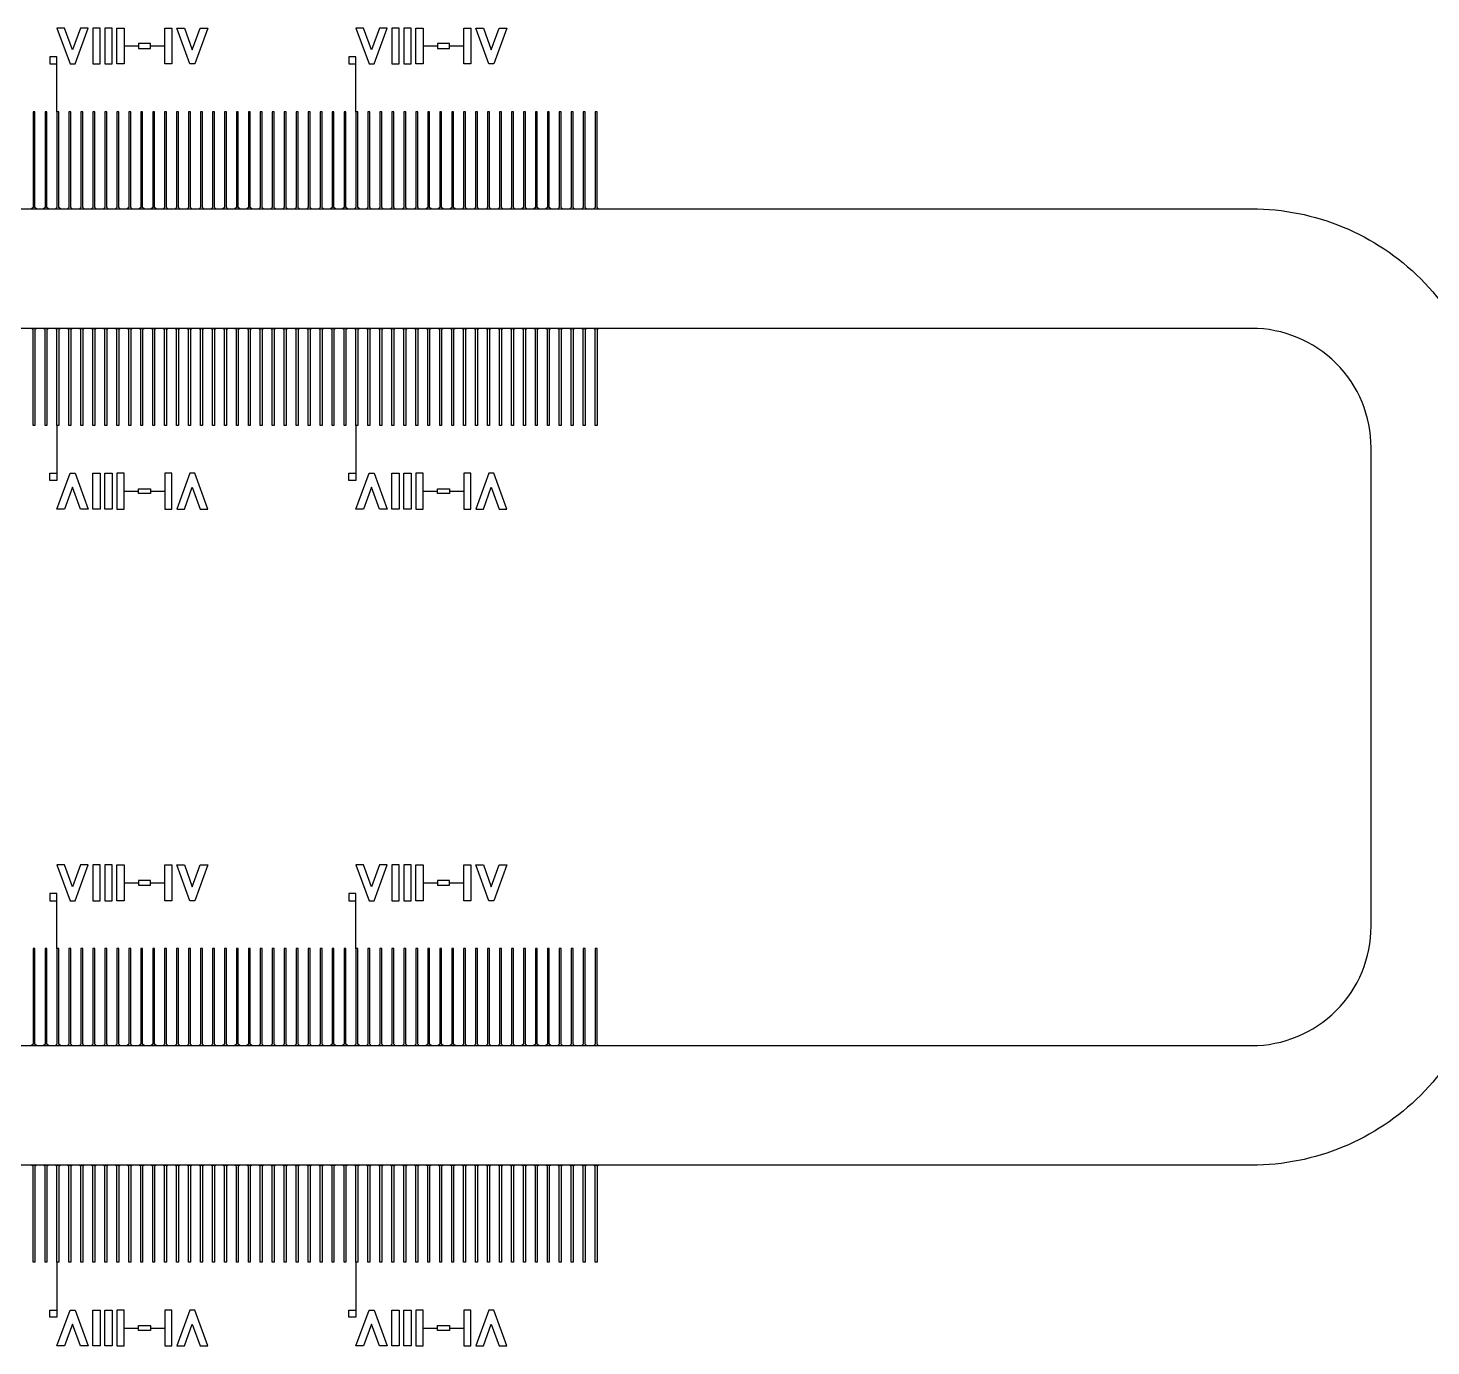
# Model space of a CAD drawing. Extents: x 135699 to 160699, y 112501 to 137501.
# Drawn here: x 149938 to 150524, y 130726 to 131277 of the extents above; entities that cross this region are included whole.
import ezdxf

# ---------------------------------------------------------------- set-up
doc = ezdxf.new("R2010")
doc.units = 13
doc.layers.add('0.8', color=30, linetype='Continuous')
doc.layers.add('Main', color=140, linetype='Continuous')
doc.layers.add('Write', color=7, linetype='Continuous', true_color=0x839eaa)

msp = doc.modelspace()

# ---------------------------------------------------------------- linework, layer by layer
for p, q in [((149977.73, 131269.41), (149983.73, 131269.41)), ((149988.73, 131269.41), (149994.73, 131269.41)), ((150102.73, 131269.41), (150108.73, 131269.41)), ((150113.73, 131269.41), (150119.73, 131269.41)), ((149949.68, 131241.91), (149949.68, 131261.91)), ((150074.68, 131241.91), (150074.68, 131261.91)), ((149949.68, 131110.71), (149949.68, 131090.71)), ((150074.68, 131110.71), (150074.68, 131090.71)), ((149977.73, 131083.21), (149983.73, 131083.21)), ((149988.73, 131083.21), (149994.73, 131083.21)), ((150102.73, 131083.21), (150108.73, 131083.21)), ((150113.73, 131083.21), (150119.73, 131083.21)), ((149977.73, 130919.41), (149983.73, 130919.41)), ((149988.73, 130919.41), (149994.73, 130919.41)), ((150102.73, 130919.41), (150108.73, 130919.41)), ((150113.73, 130919.41), (150119.73, 130919.41)), ((149949.68, 130891.91), (149949.68, 130911.91)), ((150074.68, 130891.91), (150074.68, 130911.91)), ((149949.68, 130760.71), (149949.68, 130740.71)), ((150074.68, 130760.71), (150074.68, 130740.71)), ((149977.73, 130733.21), (149983.73, 130733.21)), ((149988.73, 130733.21), (149994.73, 130733.21)), ((150102.73, 130733.21), (150108.73, 130733.21)), ((150113.73, 130733.21), (150119.73, 130733.21))]:
    msp.add_line(p, q)
at = {"layer": '0.8'}
for points in [[(149941.08, 131201.31), (149940.48, 131201.91), (149940.48, 131241.91), (149939.68, 131241.91), (149939.68, 131201.91), (149939.08, 131201.31)], [(149946.08, 131201.31), (149945.48, 131201.91), (149945.48, 131241.91), (149944.68, 131241.91), (149944.68, 131201.91), (149944.08, 131201.31)], [(149951.08, 131201.31), (149950.48, 131201.91), (149950.48, 131241.91), (149949.68, 131241.91), (149949.68, 131201.91), (149949.08, 131201.31)], [(149956.08, 131201.31), (149955.48, 131201.91), (149955.48, 131241.91), (149954.68, 131241.91), (149954.68, 131201.91), (149954.08, 131201.31)], [(149961.08, 131201.31), (149960.48, 131201.91), (149960.48, 131241.91), (149959.68, 131241.91), (149959.68, 131201.91), (149959.08, 131201.31)], [(149966.08, 131201.31), (149965.48, 131201.91), (149965.48, 131241.91), (149964.68, 131241.91), (149964.68, 131201.91), (149964.08, 131201.31)], [(149971.08, 131201.31), (149970.48, 131201.91), (149970.48, 131241.91), (149969.68, 131241.91), (149969.68, 131201.91), (149969.08, 131201.31)], [(149976.08, 131201.31), (149975.48, 131201.91), (149975.48, 131241.91), (149974.68, 131241.91), (149974.68, 131201.91), (149974.08, 131201.31)], [(149981.08, 131201.31), (149980.48, 131201.91), (149980.48, 131241.91), (149979.68, 131241.91), (149979.68, 131201.91), (149979.08, 131201.31)], [(149986.08, 131201.31), (149985.48, 131201.91), (149985.48, 131241.91), (149984.68, 131241.91), (149984.68, 131201.91), (149984.08, 131201.31)], [(149991.08, 131201.31), (149990.48, 131201.91), (149990.48, 131241.91), (149989.68, 131241.91), (149989.68, 131201.91), (149989.08, 131201.31)], [(149996.08, 131201.31), (149995.48, 131201.91), (149995.48, 131241.91), (149994.68, 131241.91), (149994.68, 131201.91), (149994.08, 131201.31)], [(150001.08, 131201.31), (150000.48, 131201.91), (150000.48, 131241.91), (149999.68, 131241.91), (149999.68, 131201.91), (149999.08, 131201.31)], [(150006.08, 131201.31), (150005.48, 131201.91), (150005.48, 131241.91), (150004.68, 131241.91), (150004.68, 131201.91), (150004.08, 131201.31)], [(150011.08, 131201.31), (150010.48, 131201.91), (150010.48, 131241.91), (150009.68, 131241.91), (150009.68, 131201.91), (150009.08, 131201.31)], [(150016.08, 131201.31), (150015.48, 131201.91), (150015.48, 131241.91), (150014.68, 131241.91), (150014.68, 131201.91), (150014.08, 131201.31)], [(150021.08, 131201.31), (150020.48, 131201.91), (150020.48, 131241.91), (150019.68, 131241.91), (150019.68, 131201.91), (150019.08, 131201.31)], [(150026.08, 131201.31), (150025.48, 131201.91), (150025.48, 131241.91), (150024.68, 131241.91), (150024.68, 131201.91), (150024.08, 131201.31)], [(150031.08, 131201.31), (150030.48, 131201.91), (150030.48, 131241.91), (150029.68, 131241.91), (150029.68, 131201.91), (150029.08, 131201.31)], [(150036.08, 131201.31), (150035.48, 131201.91), (150035.48, 131241.91), (150034.68, 131241.91), (150034.68, 131201.91), (150034.08, 131201.31)], [(150041.08, 131201.31), (150040.48, 131201.91), (150040.48, 131241.91), (150039.68, 131241.91), (150039.68, 131201.91), (150039.08, 131201.31)], [(150046.08, 131201.31), (150045.48, 131201.91), (150045.48, 131241.91), (150044.68, 131241.91), (150044.68, 131201.91), (150044.08, 131201.31)], [(150051.08, 131201.31), (150050.48, 131201.91), (150050.48, 131241.91), (150049.68, 131241.91), (150049.68, 131201.91), (150049.08, 131201.31)], [(150056.08, 131201.31), (150055.48, 131201.91), (150055.48, 131241.91), (150054.68, 131241.91), (150054.68, 131201.91), (150054.08, 131201.31)], [(150061.08, 131201.31), (150060.48, 131201.91), (150060.48, 131241.91), (150059.68, 131241.91), (150059.68, 131201.91), (150059.08, 131201.31)], [(150066.08, 131201.31), (150065.48, 131201.91), (150065.48, 131241.91), (150064.68, 131241.91), (150064.68, 131201.91), (150064.08, 131201.31)], [(150071.08, 131201.31), (150070.48, 131201.91), (150070.48, 131241.91), (150069.68, 131241.91), (150069.68, 131201.91), (150069.08, 131201.31)], [(150076.08, 131201.31), (150075.48, 131201.91), (150075.48, 131241.91), (150074.68, 131241.91), (150074.68, 131201.91), (150074.08, 131201.31)], [(150081.08, 131201.31), (150080.48, 131201.91), (150080.48, 131241.91), (150079.68, 131241.91), (150079.68, 131201.91), (150079.08, 131201.31)], [(150086.08, 131201.31), (150085.48, 131201.91), (150085.48, 131241.91), (150084.68, 131241.91), (150084.68, 131201.91), (150084.08, 131201.31)], [(150091.08, 131201.31), (150090.48, 131201.91), (150090.48, 131241.91), (150089.68, 131241.91), (150089.68, 131201.91), (150089.08, 131201.31)], [(150096.08, 131201.31), (150095.48, 131201.91), (150095.48, 131241.91), (150094.68, 131241.91), (150094.68, 131201.91), (150094.08, 131201.31)], [(150101.08, 131201.31), (150100.48, 131201.91), (150100.48, 131241.91), (150099.68, 131241.91), (150099.68, 131201.91), (150099.08, 131201.31)], [(150106.08, 131201.31), (150105.48, 131201.91), (150105.48, 131241.91), (150104.68, 131241.91), (150104.68, 131201.91), (150104.08, 131201.31)], [(150111.08, 131201.31), (150110.48, 131201.91), (150110.48, 131241.91), (150109.68, 131241.91), (150109.68, 131201.91), (150109.08, 131201.31)], [(150116.08, 131201.31), (150115.48, 131201.91), (150115.48, 131241.91), (150114.68, 131241.91), (150114.68, 131201.91), (150114.08, 131201.31)], [(150121.08, 131201.31), (150120.48, 131201.91), (150120.48, 131241.91), (150119.68, 131241.91), (150119.68, 131201.91), (150119.08, 131201.31)], [(150126.08, 131201.31), (150125.48, 131201.91), (150125.48, 131241.91), (150124.68, 131241.91), (150124.68, 131201.91), (150124.08, 131201.31)], [(150131.08, 131201.31), (150130.48, 131201.91), (150130.48, 131241.91), (150129.68, 131241.91), (150129.68, 131201.91), (150129.08, 131201.31)], [(150136.08, 131201.31), (150135.48, 131201.91), (150135.48, 131241.91), (150134.68, 131241.91), (150134.68, 131201.91), (150134.08, 131201.31)], [(150141.08, 131201.31), (150140.48, 131201.91), (150140.48, 131241.91), (150139.68, 131241.91), (150139.68, 131201.91), (150139.08, 131201.31)], [(150146.08, 131201.31), (150145.48, 131201.91), (150145.48, 131241.91), (150144.68, 131241.91), (150144.68, 131201.91), (150144.08, 131201.31)], [(150151.08, 131201.31), (150150.48, 131201.91), (150150.48, 131241.91), (150149.68, 131241.91), (150149.68, 131201.91), (150149.08, 131201.31)], [(150156.08, 131201.31), (150155.48, 131201.91), (150155.48, 131241.91), (150154.68, 131241.91), (150154.68, 131201.91), (150154.08, 131201.31)], [(150161.08, 131201.31), (150160.48, 131201.91), (150160.48, 131241.91), (150159.68, 131241.91), (150159.68, 131201.91), (150159.08, 131201.31)], [(150166.08, 131201.31), (150165.48, 131201.91), (150165.48, 131241.91), (150164.68, 131241.91), (150164.68, 131201.91), (150164.08, 131201.31)], [(150171.08, 131201.31), (150170.48, 131201.91), (150170.48, 131241.91), (150169.68, 131241.91), (150169.68, 131201.91), (150169.08, 131201.31)], [(150176.08, 131201.31), (150175.48, 131201.91), (150175.48, 131241.91), (150174.68, 131241.91), (150174.68, 131201.91), (150174.08, 131201.31)], [(149941.08, 131151.31), (149940.48, 131150.71), (149940.48, 131110.71), (149939.68, 131110.71), (149939.68, 131150.71), (149939.08, 131151.31)], [(149946.08, 131151.31), (149945.48, 131150.71), (149945.48, 131110.71), (149944.68, 131110.71), (149944.68, 131150.71), (149944.08, 131151.31)], [(149951.08, 131151.31), (149950.48, 131150.71), (149950.48, 131110.71), (149949.68, 131110.71), (149949.68, 131150.71), (149949.08, 131151.31)], [(149956.08, 131151.31), (149955.48, 131150.71), (149955.48, 131110.71), (149954.68, 131110.71), (149954.68, 131150.71), (149954.08, 131151.31)], [(149961.08, 131151.31), (149960.48, 131150.71), (149960.48, 131110.71), (149959.68, 131110.71), (149959.68, 131150.71), (149959.08, 131151.31)], [(149966.08, 131151.31), (149965.48, 131150.71), (149965.48, 131110.71), (149964.68, 131110.71), (149964.68, 131150.71), (149964.08, 131151.31)], [(149971.08, 131151.31), (149970.48, 131150.71), (149970.48, 131110.71), (149969.68, 131110.71), (149969.68, 131150.71), (149969.08, 131151.31)], [(149976.08, 131151.31), (149975.48, 131150.71), (149975.48, 131110.71), (149974.68, 131110.71), (149974.68, 131150.71), (149974.08, 131151.31)], [(149981.08, 131151.31), (149980.48, 131150.71), (149980.48, 131110.71), (149979.68, 131110.71), (149979.68, 131150.71), (149979.08, 131151.31)], [(149986.08, 131151.31), (149985.48, 131150.71), (149985.48, 131110.71), (149984.68, 131110.71), (149984.68, 131150.71), (149984.08, 131151.31)], [(149991.08, 131151.31), (149990.48, 131150.71), (149990.48, 131110.71), (149989.68, 131110.71), (149989.68, 131150.71), (149989.08, 131151.31)], [(149996.08, 131151.31), (149995.48, 131150.71), (149995.48, 131110.71), (149994.68, 131110.71), (149994.68, 131150.71), (149994.08, 131151.31)], [(150001.08, 131151.31), (150000.48, 131150.71), (150000.48, 131110.71), (149999.68, 131110.71), (149999.68, 131150.71), (149999.08, 131151.31)], [(150006.08, 131151.31), (150005.48, 131150.71), (150005.48, 131110.71), (150004.68, 131110.71), (150004.68, 131150.71), (150004.08, 131151.31)], [(150011.08, 131151.31), (150010.48, 131150.71), (150010.48, 131110.71), (150009.68, 131110.71), (150009.68, 131150.71), (150009.08, 131151.31)], [(150016.08, 131151.31), (150015.48, 131150.71), (150015.48, 131110.71), (150014.68, 131110.71), (150014.68, 131150.71), (150014.08, 131151.31)], [(150021.08, 131151.31), (150020.48, 131150.71), (150020.48, 131110.71), (150019.68, 131110.71), (150019.68, 131150.71), (150019.08, 131151.31)], [(150026.08, 131151.31), (150025.48, 131150.71), (150025.48, 131110.71), (150024.68, 131110.71), (150024.68, 131150.71), (150024.08, 131151.31)], [(150031.08, 131151.31), (150030.48, 131150.71), (150030.48, 131110.71), (150029.68, 131110.71), (150029.68, 131150.71), (150029.08, 131151.31)], [(150036.08, 131151.31), (150035.48, 131150.71), (150035.48, 131110.71), (150034.68, 131110.71), (150034.68, 131150.71), (150034.08, 131151.31)], [(150041.08, 131151.31), (150040.48, 131150.71), (150040.48, 131110.71), (150039.68, 131110.71), (150039.68, 131150.71), (150039.08, 131151.31)], [(150046.08, 131151.31), (150045.48, 131150.71), (150045.48, 131110.71), (150044.68, 131110.71), (150044.68, 131150.71), (150044.08, 131151.31)], [(150051.08, 131151.31), (150050.48, 131150.71), (150050.48, 131110.71), (150049.68, 131110.71), (150049.68, 131150.71), (150049.08, 131151.31)], [(150056.08, 131151.31), (150055.48, 131150.71), (150055.48, 131110.71), (150054.68, 131110.71), (150054.68, 131150.71), (150054.08, 131151.31)], [(150061.08, 131151.31), (150060.48, 131150.71), (150060.48, 131110.71), (150059.68, 131110.71), (150059.68, 131150.71), (150059.08, 131151.31)], [(150066.08, 131151.31), (150065.48, 131150.71), (150065.48, 131110.71), (150064.68, 131110.71), (150064.68, 131150.71), (150064.08, 131151.31)], [(150071.08, 131151.31), (150070.48, 131150.71), (150070.48, 131110.71), (150069.68, 131110.71), (150069.68, 131150.71), (150069.08, 131151.31)], [(150076.08, 131151.31), (150075.48, 131150.71), (150075.48, 131110.71), (150074.68, 131110.71), (150074.68, 131150.71), (150074.08, 131151.31)], [(150081.08, 131151.31), (150080.48, 131150.71), (150080.48, 131110.71), (150079.68, 131110.71), (150079.68, 131150.71), (150079.08, 131151.31)], [(150086.08, 131151.31), (150085.48, 131150.71), (150085.48, 131110.71), (150084.68, 131110.71), (150084.68, 131150.71), (150084.08, 131151.31)], [(150091.08, 131151.31), (150090.48, 131150.71), (150090.48, 131110.71), (150089.68, 131110.71), (150089.68, 131150.71), (150089.08, 131151.31)], [(150096.08, 131151.31), (150095.48, 131150.71), (150095.48, 131110.71), (150094.68, 131110.71), (150094.68, 131150.71), (150094.08, 131151.31)], [(150101.08, 131151.31), (150100.48, 131150.71), (150100.48, 131110.71), (150099.68, 131110.71), (150099.68, 131150.71), (150099.08, 131151.31)], [(150106.08, 131151.31), (150105.48, 131150.71), (150105.48, 131110.71), (150104.68, 131110.71), (150104.68, 131150.71), (150104.08, 131151.31)], [(150111.08, 131151.31), (150110.48, 131150.71), (150110.48, 131110.71), (150109.68, 131110.71), (150109.68, 131150.71), (150109.08, 131151.31)], [(150116.08, 131151.31), (150115.48, 131150.71), (150115.48, 131110.71), (150114.68, 131110.71), (150114.68, 131150.71), (150114.08, 131151.31)], [(150121.08, 131151.31), (150120.48, 131150.71), (150120.48, 131110.71), (150119.68, 131110.71), (150119.68, 131150.71), (150119.08, 131151.31)], [(150126.08, 131151.31), (150125.48, 131150.71), (150125.48, 131110.71), (150124.68, 131110.71), (150124.68, 131150.71), (150124.08, 131151.31)], [(150131.08, 131151.31), (150130.48, 131150.71), (150130.48, 131110.71), (150129.68, 131110.71), (150129.68, 131150.71), (150129.08, 131151.31)], [(150136.08, 131151.31), (150135.48, 131150.71), (150135.48, 131110.71), (150134.68, 131110.71), (150134.68, 131150.71), (150134.08, 131151.31)], [(150141.08, 131151.31), (150140.48, 131150.71), (150140.48, 131110.71), (150139.68, 131110.71), (150139.68, 131150.71), (150139.08, 131151.31)], [(150146.08, 131151.31), (150145.48, 131150.71), (150145.48, 131110.71), (150144.68, 131110.71), (150144.68, 131150.71), (150144.08, 131151.31)], [(150151.08, 131151.31), (150150.48, 131150.71), (150150.48, 131110.71), (150149.68, 131110.71), (150149.68, 131150.71), (150149.08, 131151.31)], [(150156.08, 131151.31), (150155.48, 131150.71), (150155.48, 131110.71), (150154.68, 131110.71), (150154.68, 131150.71), (150154.08, 131151.31)], [(150161.08, 131151.31), (150160.48, 131150.71), (150160.48, 131110.71), (150159.68, 131110.71), (150159.68, 131150.71), (150159.08, 131151.31)], [(150166.08, 131151.31), (150165.48, 131150.71), (150165.48, 131110.71), (150164.68, 131110.71), (150164.68, 131150.71), (150164.08, 131151.31)], [(150171.08, 131151.31), (150170.48, 131150.71), (150170.48, 131110.71), (150169.68, 131110.71), (150169.68, 131150.71), (150169.08, 131151.31)], [(150176.08, 131151.31), (150175.48, 131150.71), (150175.48, 131110.71), (150174.68, 131110.71), (150174.68, 131150.71), (150174.08, 131151.31)], [(149941.08, 130851.31), (149940.48, 130851.91), (149940.48, 130891.91), (149939.68, 130891.91), (149939.68, 130851.91), (149939.08, 130851.31)], [(149946.08, 130851.31), (149945.48, 130851.91), (149945.48, 130891.91), (149944.68, 130891.91), (149944.68, 130851.91), (149944.08, 130851.31)], [(149951.08, 130851.31), (149950.48, 130851.91), (149950.48, 130891.91), (149949.68, 130891.91), (149949.68, 130851.91), (149949.08, 130851.31)], [(149956.08, 130851.31), (149955.48, 130851.91), (149955.48, 130891.91), (149954.68, 130891.91), (149954.68, 130851.91), (149954.08, 130851.31)], [(149961.08, 130851.31), (149960.48, 130851.91), (149960.48, 130891.91), (149959.68, 130891.91), (149959.68, 130851.91), (149959.08, 130851.31)], [(149966.08, 130851.31), (149965.48, 130851.91), (149965.48, 130891.91), (149964.68, 130891.91), (149964.68, 130851.91), (149964.08, 130851.31)], [(149971.08, 130851.31), (149970.48, 130851.91), (149970.48, 130891.91), (149969.68, 130891.91), (149969.68, 130851.91), (149969.08, 130851.31)], [(149976.08, 130851.31), (149975.48, 130851.91), (149975.48, 130891.91), (149974.68, 130891.91), (149974.68, 130851.91), (149974.08, 130851.31)], [(149981.08, 130851.31), (149980.48, 130851.91), (149980.48, 130891.91), (149979.68, 130891.91), (149979.68, 130851.91), (149979.08, 130851.31)], [(149986.08, 130851.31), (149985.48, 130851.91), (149985.48, 130891.91), (149984.68, 130891.91), (149984.68, 130851.91), (149984.08, 130851.31)], [(149991.08, 130851.31), (149990.48, 130851.91), (149990.48, 130891.91), (149989.68, 130891.91), (149989.68, 130851.91), (149989.08, 130851.31)], [(149996.08, 130851.31), (149995.48, 130851.91), (149995.48, 130891.91), (149994.68, 130891.91), (149994.68, 130851.91), (149994.08, 130851.31)], [(150001.08, 130851.31), (150000.48, 130851.91), (150000.48, 130891.91), (149999.68, 130891.91), (149999.68, 130851.91), (149999.08, 130851.31)], [(150006.08, 130851.31), (150005.48, 130851.91), (150005.48, 130891.91), (150004.68, 130891.91), (150004.68, 130851.91), (150004.08, 130851.31)], [(150011.08, 130851.31), (150010.48, 130851.91), (150010.48, 130891.91), (150009.68, 130891.91), (150009.68, 130851.91), (150009.08, 130851.31)], [(150016.08, 130851.31), (150015.48, 130851.91), (150015.48, 130891.91), (150014.68, 130891.91), (150014.68, 130851.91), (150014.08, 130851.31)], [(150021.08, 130851.31), (150020.48, 130851.91), (150020.48, 130891.91), (150019.68, 130891.91), (150019.68, 130851.91), (150019.08, 130851.31)], [(150026.08, 130851.31), (150025.48, 130851.91), (150025.48, 130891.91), (150024.68, 130891.91), (150024.68, 130851.91), (150024.08, 130851.31)], [(150031.08, 130851.31), (150030.48, 130851.91), (150030.48, 130891.91), (150029.68, 130891.91), (150029.68, 130851.91), (150029.08, 130851.31)], [(150036.08, 130851.31), (150035.48, 130851.91), (150035.48, 130891.91), (150034.68, 130891.91), (150034.68, 130851.91), (150034.08, 130851.31)], [(150041.08, 130851.31), (150040.48, 130851.91), (150040.48, 130891.91), (150039.68, 130891.91), (150039.68, 130851.91), (150039.08, 130851.31)], [(150046.08, 130851.31), (150045.48, 130851.91), (150045.48, 130891.91), (150044.68, 130891.91), (150044.68, 130851.91), (150044.08, 130851.31)], [(150051.08, 130851.31), (150050.48, 130851.91), (150050.48, 130891.91), (150049.68, 130891.91), (150049.68, 130851.91), (150049.08, 130851.31)], [(150056.08, 130851.31), (150055.48, 130851.91), (150055.48, 130891.91), (150054.68, 130891.91), (150054.68, 130851.91), (150054.08, 130851.31)], [(150061.08, 130851.31), (150060.48, 130851.91), (150060.48, 130891.91), (150059.68, 130891.91), (150059.68, 130851.91), (150059.08, 130851.31)], [(150066.08, 130851.31), (150065.48, 130851.91), (150065.48, 130891.91), (150064.68, 130891.91), (150064.68, 130851.91), (150064.08, 130851.31)], [(150071.08, 130851.31), (150070.48, 130851.91), (150070.48, 130891.91), (150069.68, 130891.91), (150069.68, 130851.91), (150069.08, 130851.31)], [(150076.08, 130851.31), (150075.48, 130851.91), (150075.48, 130891.91), (150074.68, 130891.91), (150074.68, 130851.91), (150074.08, 130851.31)], [(150081.08, 130851.31), (150080.48, 130851.91), (150080.48, 130891.91), (150079.68, 130891.91), (150079.68, 130851.91), (150079.08, 130851.31)], [(150086.08, 130851.31), (150085.48, 130851.91), (150085.48, 130891.91), (150084.68, 130891.91), (150084.68, 130851.91), (150084.08, 130851.31)], [(150091.08, 130851.31), (150090.48, 130851.91), (150090.48, 130891.91), (150089.68, 130891.91), (150089.68, 130851.91), (150089.08, 130851.31)], [(150096.08, 130851.31), (150095.48, 130851.91), (150095.48, 130891.91), (150094.68, 130891.91), (150094.68, 130851.91), (150094.08, 130851.31)], [(150101.08, 130851.31), (150100.48, 130851.91), (150100.48, 130891.91), (150099.68, 130891.91), (150099.68, 130851.91), (150099.08, 130851.31)], [(150106.08, 130851.31), (150105.48, 130851.91), (150105.48, 130891.91), (150104.68, 130891.91), (150104.68, 130851.91), (150104.08, 130851.31)], [(150111.08, 130851.31), (150110.48, 130851.91), (150110.48, 130891.91), (150109.68, 130891.91), (150109.68, 130851.91), (150109.08, 130851.31)], [(150116.08, 130851.31), (150115.48, 130851.91), (150115.48, 130891.91), (150114.68, 130891.91), (150114.68, 130851.91), (150114.08, 130851.31)], [(150121.08, 130851.31), (150120.48, 130851.91), (150120.48, 130891.91), (150119.68, 130891.91), (150119.68, 130851.91), (150119.08, 130851.31)], [(150126.08, 130851.31), (150125.48, 130851.91), (150125.48, 130891.91), (150124.68, 130891.91), (150124.68, 130851.91), (150124.08, 130851.31)], [(150131.08, 130851.31), (150130.48, 130851.91), (150130.48, 130891.91), (150129.68, 130891.91), (150129.68, 130851.91), (150129.08, 130851.31)], [(150136.08, 130851.31), (150135.48, 130851.91), (150135.48, 130891.91), (150134.68, 130891.91), (150134.68, 130851.91), (150134.08, 130851.31)], [(150141.08, 130851.31), (150140.48, 130851.91), (150140.48, 130891.91), (150139.68, 130891.91), (150139.68, 130851.91), (150139.08, 130851.31)], [(150146.08, 130851.31), (150145.48, 130851.91), (150145.48, 130891.91), (150144.68, 130891.91), (150144.68, 130851.91), (150144.08, 130851.31)], [(150151.08, 130851.31), (150150.48, 130851.91), (150150.48, 130891.91), (150149.68, 130891.91), (150149.68, 130851.91), (150149.08, 130851.31)], [(150156.08, 130851.31), (150155.48, 130851.91), (150155.48, 130891.91), (150154.68, 130891.91), (150154.68, 130851.91), (150154.08, 130851.31)], [(150161.08, 130851.31), (150160.48, 130851.91), (150160.48, 130891.91), (150159.68, 130891.91), (150159.68, 130851.91), (150159.08, 130851.31)], [(150166.08, 130851.31), (150165.48, 130851.91), (150165.48, 130891.91), (150164.68, 130891.91), (150164.68, 130851.91), (150164.08, 130851.31)], [(150171.08, 130851.31), (150170.48, 130851.91), (150170.48, 130891.91), (150169.68, 130891.91), (150169.68, 130851.91), (150169.08, 130851.31)], [(150176.08, 130851.31), (150175.48, 130851.91), (150175.48, 130891.91), (150174.68, 130891.91), (150174.68, 130851.91), (150174.08, 130851.31)], [(149941.08, 130801.31), (149940.48, 130800.71), (149940.48, 130760.71), (149939.68, 130760.71), (149939.68, 130800.71), (149939.08, 130801.31)], [(149946.08, 130801.31), (149945.48, 130800.71), (149945.48, 130760.71), (149944.68, 130760.71), (149944.68, 130800.71), (149944.08, 130801.31)], [(149951.08, 130801.31), (149950.48, 130800.71), (149950.48, 130760.71), (149949.68, 130760.71), (149949.68, 130800.71), (149949.08, 130801.31)], [(149956.08, 130801.31), (149955.48, 130800.71), (149955.48, 130760.71), (149954.68, 130760.71), (149954.68, 130800.71), (149954.08, 130801.31)], [(149961.08, 130801.31), (149960.48, 130800.71), (149960.48, 130760.71), (149959.68, 130760.71), (149959.68, 130800.71), (149959.08, 130801.31)], [(149966.08, 130801.31), (149965.48, 130800.71), (149965.48, 130760.71), (149964.68, 130760.71), (149964.68, 130800.71), (149964.08, 130801.31)], [(149971.08, 130801.31), (149970.48, 130800.71), (149970.48, 130760.71), (149969.68, 130760.71), (149969.68, 130800.71), (149969.08, 130801.31)], [(149976.08, 130801.31), (149975.48, 130800.71), (149975.48, 130760.71), (149974.68, 130760.71), (149974.68, 130800.71), (149974.08, 130801.31)], [(149981.08, 130801.31), (149980.48, 130800.71), (149980.48, 130760.71), (149979.68, 130760.71), (149979.68, 130800.71), (149979.08, 130801.31)], [(149986.08, 130801.31), (149985.48, 130800.71), (149985.48, 130760.71), (149984.68, 130760.71), (149984.68, 130800.71), (149984.08, 130801.31)], [(149991.08, 130801.31), (149990.48, 130800.71), (149990.48, 130760.71), (149989.68, 130760.71), (149989.68, 130800.71), (149989.08, 130801.31)], [(149996.08, 130801.31), (149995.48, 130800.71), (149995.48, 130760.71), (149994.68, 130760.71), (149994.68, 130800.71), (149994.08, 130801.31)], [(150001.08, 130801.31), (150000.48, 130800.71), (150000.48, 130760.71), (149999.68, 130760.71), (149999.68, 130800.71), (149999.08, 130801.31)], [(150006.08, 130801.31), (150005.48, 130800.71), (150005.48, 130760.71), (150004.68, 130760.71), (150004.68, 130800.71), (150004.08, 130801.31)], [(150011.08, 130801.31), (150010.48, 130800.71), (150010.48, 130760.71), (150009.68, 130760.71), (150009.68, 130800.71), (150009.08, 130801.31)], [(150016.08, 130801.31), (150015.48, 130800.71), (150015.48, 130760.71), (150014.68, 130760.71), (150014.68, 130800.71), (150014.08, 130801.31)], [(150021.08, 130801.31), (150020.48, 130800.71), (150020.48, 130760.71), (150019.68, 130760.71), (150019.68, 130800.71), (150019.08, 130801.31)], [(150026.08, 130801.31), (150025.48, 130800.71), (150025.48, 130760.71), (150024.68, 130760.71), (150024.68, 130800.71), (150024.08, 130801.31)], [(150031.08, 130801.31), (150030.48, 130800.71), (150030.48, 130760.71), (150029.68, 130760.71), (150029.68, 130800.71), (150029.08, 130801.31)], [(150036.08, 130801.31), (150035.48, 130800.71), (150035.48, 130760.71), (150034.68, 130760.71), (150034.68, 130800.71), (150034.08, 130801.31)], [(150041.08, 130801.31), (150040.48, 130800.71), (150040.48, 130760.71), (150039.68, 130760.71), (150039.68, 130800.71), (150039.08, 130801.31)], [(150046.08, 130801.31), (150045.48, 130800.71), (150045.48, 130760.71), (150044.68, 130760.71), (150044.68, 130800.71), (150044.08, 130801.31)], [(150051.08, 130801.31), (150050.48, 130800.71), (150050.48, 130760.71), (150049.68, 130760.71), (150049.68, 130800.71), (150049.08, 130801.31)], [(150056.08, 130801.31), (150055.48, 130800.71), (150055.48, 130760.71), (150054.68, 130760.71), (150054.68, 130800.71), (150054.08, 130801.31)], [(150061.08, 130801.31), (150060.48, 130800.71), (150060.48, 130760.71), (150059.68, 130760.71), (150059.68, 130800.71), (150059.08, 130801.31)], [(150066.08, 130801.31), (150065.48, 130800.71), (150065.48, 130760.71), (150064.68, 130760.71), (150064.68, 130800.71), (150064.08, 130801.31)], [(150071.08, 130801.31), (150070.48, 130800.71), (150070.48, 130760.71), (150069.68, 130760.71), (150069.68, 130800.71), (150069.08, 130801.31)], [(150076.08, 130801.31), (150075.48, 130800.71), (150075.48, 130760.71), (150074.68, 130760.71), (150074.68, 130800.71), (150074.08, 130801.31)], [(150081.08, 130801.31), (150080.48, 130800.71), (150080.48, 130760.71), (150079.68, 130760.71), (150079.68, 130800.71), (150079.08, 130801.31)], [(150086.08, 130801.31), (150085.48, 130800.71), (150085.48, 130760.71), (150084.68, 130760.71), (150084.68, 130800.71), (150084.08, 130801.31)], [(150091.08, 130801.31), (150090.48, 130800.71), (150090.48, 130760.71), (150089.68, 130760.71), (150089.68, 130800.71), (150089.08, 130801.31)], [(150096.08, 130801.31), (150095.48, 130800.71), (150095.48, 130760.71), (150094.68, 130760.71), (150094.68, 130800.71), (150094.08, 130801.31)], [(150101.08, 130801.31), (150100.48, 130800.71), (150100.48, 130760.71), (150099.68, 130760.71), (150099.68, 130800.71), (150099.08, 130801.31)], [(150106.08, 130801.31), (150105.48, 130800.71), (150105.48, 130760.71), (150104.68, 130760.71), (150104.68, 130800.71), (150104.08, 130801.31)], [(150111.08, 130801.31), (150110.48, 130800.71), (150110.48, 130760.71), (150109.68, 130760.71), (150109.68, 130800.71), (150109.08, 130801.31)], [(150116.08, 130801.31), (150115.48, 130800.71), (150115.48, 130760.71), (150114.68, 130760.71), (150114.68, 130800.71), (150114.08, 130801.31)], [(150121.08, 130801.31), (150120.48, 130800.71), (150120.48, 130760.71), (150119.68, 130760.71), (150119.68, 130800.71), (150119.08, 130801.31)], [(150126.08, 130801.31), (150125.48, 130800.71), (150125.48, 130760.71), (150124.68, 130760.71), (150124.68, 130800.71), (150124.08, 130801.31)], [(150131.08, 130801.31), (150130.48, 130800.71), (150130.48, 130760.71), (150129.68, 130760.71), (150129.68, 130800.71), (150129.08, 130801.31)], [(150136.08, 130801.31), (150135.48, 130800.71), (150135.48, 130760.71), (150134.68, 130760.71), (150134.68, 130800.71), (150134.08, 130801.31)], [(150141.08, 130801.31), (150140.48, 130800.71), (150140.48, 130760.71), (150139.68, 130760.71), (150139.68, 130800.71), (150139.08, 130801.31)], [(150146.08, 130801.31), (150145.48, 130800.71), (150145.48, 130760.71), (150144.68, 130760.71), (150144.68, 130800.71), (150144.08, 130801.31)], [(150151.08, 130801.31), (150150.48, 130800.71), (150150.48, 130760.71), (150149.68, 130760.71), (150149.68, 130800.71), (150149.08, 130801.31)], [(150156.08, 130801.31), (150155.48, 130800.71), (150155.48, 130760.71), (150154.68, 130760.71), (150154.68, 130800.71), (150154.08, 130801.31)], [(150161.08, 130801.31), (150160.48, 130800.71), (150160.48, 130760.71), (150159.68, 130760.71), (150159.68, 130800.71), (150159.08, 130801.31)], [(150166.08, 130801.31), (150165.48, 130800.71), (150165.48, 130760.71), (150164.68, 130760.71), (150164.68, 130800.71), (150164.08, 130801.31)], [(150171.08, 130801.31), (150170.48, 130800.71), (150170.48, 130760.71), (150169.68, 130760.71), (150169.68, 130800.71), (150169.08, 130801.31)], [(150176.08, 130801.31), (150175.48, 130800.71), (150175.48, 130760.71), (150174.68, 130760.71), (150174.68, 130800.71), (150174.08, 130801.31)]]:
    msp.add_lwpolyline(points, close=True, dxfattribs=at)
at = {"layer": 'Main'}
for points in [[(150449.08, 131201.31, -0.414214), (150549.08, 131101.31), (150549.08, 130901.31, -0.414214), (150449.08, 130801.31), (145949.08, 130801.31, -0.414214), (145849.08, 130901.31), (145849.08, 131101.31, -0.414214), (145949.08, 131201.31)], [(150449.08, 131151.31), (145949.08, 131151.31, 0.414214), (145899.08, 131101.31), (145899.08, 130901.31, 0.414214), (145949.08, 130851.31), (150449.08, 130851.31, 0.414214), (150499.08, 130901.31), (150499.08, 131101.31, 0.414214)]]:
    msp.add_lwpolyline(points, format="xyb", close=True, dxfattribs=at)
at = {"layer": 'Write'}
for points in [[(149957.27, 131261.91), (149962.73, 131276.91), (149959.54, 131276.91), (149956.21, 131267.76), (149952.87, 131276.91), (149949.68, 131276.91), (149955.14, 131261.91)], [(149964.73, 131261.91), (149967.73, 131261.91), (149967.73, 131276.91), (149964.73, 131276.91)], [(149972.73, 131276.91), (149969.73, 131276.91), (149969.73, 131261.91), (149972.73, 131261.91)], [(149977.73, 131276.91), (149977.73, 131261.91), (149974.73, 131261.91), (149974.73, 131276.91)], [(149994.73, 131261.91), (149994.73, 131276.91), (149997.73, 131276.91), (149997.73, 131261.91)], [(150006.25, 131267.76), (150009.58, 131276.91), (150012.78, 131276.91), (150007.32, 131261.91), (150005.19, 131261.91), (149999.73, 131276.91), (150002.92, 131276.91)], [(150082.27, 131261.91), (150087.73, 131276.91), (150084.54, 131276.91), (150081.21, 131267.76), (150077.87, 131276.91), (150074.68, 131276.91), (150080.14, 131261.91)], [(150089.73, 131261.91), (150092.73, 131261.91), (150092.73, 131276.91), (150089.73, 131276.91)], [(150097.73, 131276.91), (150094.73, 131276.91), (150094.73, 131261.91), (150097.73, 131261.91)], [(150102.73, 131276.91), (150102.73, 131261.91), (150099.73, 131261.91), (150099.73, 131276.91)], [(150119.73, 131261.91), (150119.73, 131276.91), (150122.73, 131276.91), (150122.73, 131261.91)], [(150131.25, 131267.76), (150134.58, 131276.91), (150137.78, 131276.91), (150132.32, 131261.91), (150130.19, 131261.91), (150124.73, 131276.91), (150127.92, 131276.91)], [(149946.68, 131264.91), (149946.68, 131261.91), (149949.68, 131261.91), (149949.68, 131264.91)], [(149988.73, 131268.41), (149988.73, 131270.41), (149983.73, 131270.41), (149983.73, 131268.41)], [(150071.68, 131264.91), (150071.68, 131261.91), (150074.68, 131261.91), (150074.68, 131264.91)], [(150113.73, 131268.41), (150113.73, 131270.41), (150108.73, 131270.41), (150108.73, 131268.41)], [(149946.68, 131087.71), (149946.68, 131090.71), (149949.68, 131090.71), (149949.68, 131087.71)], [(149957.27, 131090.71), (149962.73, 131075.71), (149959.54, 131075.71), (149956.21, 131084.86), (149952.87, 131075.71), (149949.68, 131075.71), (149955.14, 131090.71)], [(149964.73, 131090.71), (149967.73, 131090.71), (149967.73, 131075.71), (149964.73, 131075.71)], [(149972.73, 131075.71), (149969.73, 131075.71), (149969.73, 131090.71), (149972.73, 131090.71)], [(149977.73, 131075.71), (149977.73, 131090.71), (149974.73, 131090.71), (149974.73, 131075.71)], [(149994.73, 131090.71), (149994.73, 131075.71), (149997.73, 131075.71), (149997.73, 131090.71)], [(150006.25, 131084.86), (150009.58, 131075.71), (150012.78, 131075.71), (150007.32, 131090.71), (150005.19, 131090.71), (149999.73, 131075.71), (150002.92, 131075.71)], [(150071.68, 131087.71), (150071.68, 131090.71), (150074.68, 131090.71), (150074.68, 131087.71)], [(150082.27, 131090.71), (150087.73, 131075.71), (150084.54, 131075.71), (150081.21, 131084.86), (150077.87, 131075.71), (150074.68, 131075.71), (150080.14, 131090.71)], [(150089.73, 131090.71), (150092.73, 131090.71), (150092.73, 131075.71), (150089.73, 131075.71)], [(150097.73, 131075.71), (150094.73, 131075.71), (150094.73, 131090.71), (150097.73, 131090.71)], [(150102.73, 131075.71), (150102.73, 131090.71), (150099.73, 131090.71), (150099.73, 131075.71)], [(150119.73, 131090.71), (150119.73, 131075.71), (150122.73, 131075.71), (150122.73, 131090.71)], [(150131.25, 131084.86), (150134.58, 131075.71), (150137.78, 131075.71), (150132.32, 131090.71), (150130.19, 131090.71), (150124.73, 131075.71), (150127.92, 131075.71)], [(149988.73, 131084.21), (149988.73, 131082.21), (149983.73, 131082.21), (149983.73, 131084.21)], [(150113.73, 131084.21), (150113.73, 131082.21), (150108.73, 131082.21), (150108.73, 131084.21)], [(149957.27, 130911.91), (149962.73, 130926.91), (149959.54, 130926.91), (149956.21, 130917.76), (149952.87, 130926.91), (149949.68, 130926.91), (149955.14, 130911.91)], [(149964.73, 130911.91), (149967.73, 130911.91), (149967.73, 130926.91), (149964.73, 130926.91)], [(149972.73, 130926.91), (149969.73, 130926.91), (149969.73, 130911.91), (149972.73, 130911.91)], [(149977.73, 130926.91), (149977.73, 130911.91), (149974.73, 130911.91), (149974.73, 130926.91)], [(149994.73, 130911.91), (149994.73, 130926.91), (149997.73, 130926.91), (149997.73, 130911.91)], [(150006.25, 130917.76), (150009.58, 130926.91), (150012.78, 130926.91), (150007.32, 130911.91), (150005.19, 130911.91), (149999.73, 130926.91), (150002.92, 130926.91)], [(150082.27, 130911.91), (150087.73, 130926.91), (150084.54, 130926.91), (150081.21, 130917.76), (150077.87, 130926.91), (150074.68, 130926.91), (150080.14, 130911.91)], [(150089.73, 130911.91), (150092.73, 130911.91), (150092.73, 130926.91), (150089.73, 130926.91)], [(150097.73, 130926.91), (150094.73, 130926.91), (150094.73, 130911.91), (150097.73, 130911.91)], [(150102.73, 130926.91), (150102.73, 130911.91), (150099.73, 130911.91), (150099.73, 130926.91)], [(150119.73, 130911.91), (150119.73, 130926.91), (150122.73, 130926.91), (150122.73, 130911.91)], [(150131.25, 130917.76), (150134.58, 130926.91), (150137.78, 130926.91), (150132.32, 130911.91), (150130.19, 130911.91), (150124.73, 130926.91), (150127.92, 130926.91)], [(149988.73, 130918.41), (149988.73, 130920.41), (149983.73, 130920.41), (149983.73, 130918.41)], [(150113.73, 130918.41), (150113.73, 130920.41), (150108.73, 130920.41), (150108.73, 130918.41)], [(149946.68, 130914.91), (149946.68, 130911.91), (149949.68, 130911.91), (149949.68, 130914.91)], [(150071.68, 130914.91), (150071.68, 130911.91), (150074.68, 130911.91), (150074.68, 130914.91)], [(149946.68, 130737.71), (149946.68, 130740.71), (149949.68, 130740.71), (149949.68, 130737.71)], [(149957.27, 130740.71), (149962.73, 130725.71), (149959.54, 130725.71), (149956.21, 130734.86), (149952.87, 130725.71), (149949.68, 130725.71), (149955.14, 130740.71)], [(149964.73, 130740.71), (149967.73, 130740.71), (149967.73, 130725.71), (149964.73, 130725.71)], [(149972.73, 130725.71), (149969.73, 130725.71), (149969.73, 130740.71), (149972.73, 130740.71)], [(149977.73, 130725.71), (149977.73, 130740.71), (149974.73, 130740.71), (149974.73, 130725.71)], [(149994.73, 130740.71), (149994.73, 130725.71), (149997.73, 130725.71), (149997.73, 130740.71)], [(150006.25, 130734.86), (150009.58, 130725.71), (150012.78, 130725.71), (150007.32, 130740.71), (150005.19, 130740.71), (149999.73, 130725.71), (150002.92, 130725.71)], [(150071.68, 130737.71), (150071.68, 130740.71), (150074.68, 130740.71), (150074.68, 130737.71)], [(150082.27, 130740.71), (150087.73, 130725.71), (150084.54, 130725.71), (150081.21, 130734.86), (150077.87, 130725.71), (150074.68, 130725.71), (150080.14, 130740.71)], [(150089.73, 130740.71), (150092.73, 130740.71), (150092.73, 130725.71), (150089.73, 130725.71)], [(150097.73, 130725.71), (150094.73, 130725.71), (150094.73, 130740.71), (150097.73, 130740.71)], [(150102.73, 130725.71), (150102.73, 130740.71), (150099.73, 130740.71), (150099.73, 130725.71)], [(150119.73, 130740.71), (150119.73, 130725.71), (150122.73, 130725.71), (150122.73, 130740.71)], [(150131.25, 130734.86), (150134.58, 130725.71), (150137.78, 130725.71), (150132.32, 130740.71), (150130.19, 130740.71), (150124.73, 130725.71), (150127.92, 130725.71)], [(149988.73, 130734.21), (149988.73, 130732.21), (149983.73, 130732.21), (149983.73, 130734.21)], [(150113.73, 130734.21), (150113.73, 130732.21), (150108.73, 130732.21), (150108.73, 130734.21)]]:
    msp.add_lwpolyline(points, close=True, dxfattribs=at)

doc.saveas('drawing.dxf')
